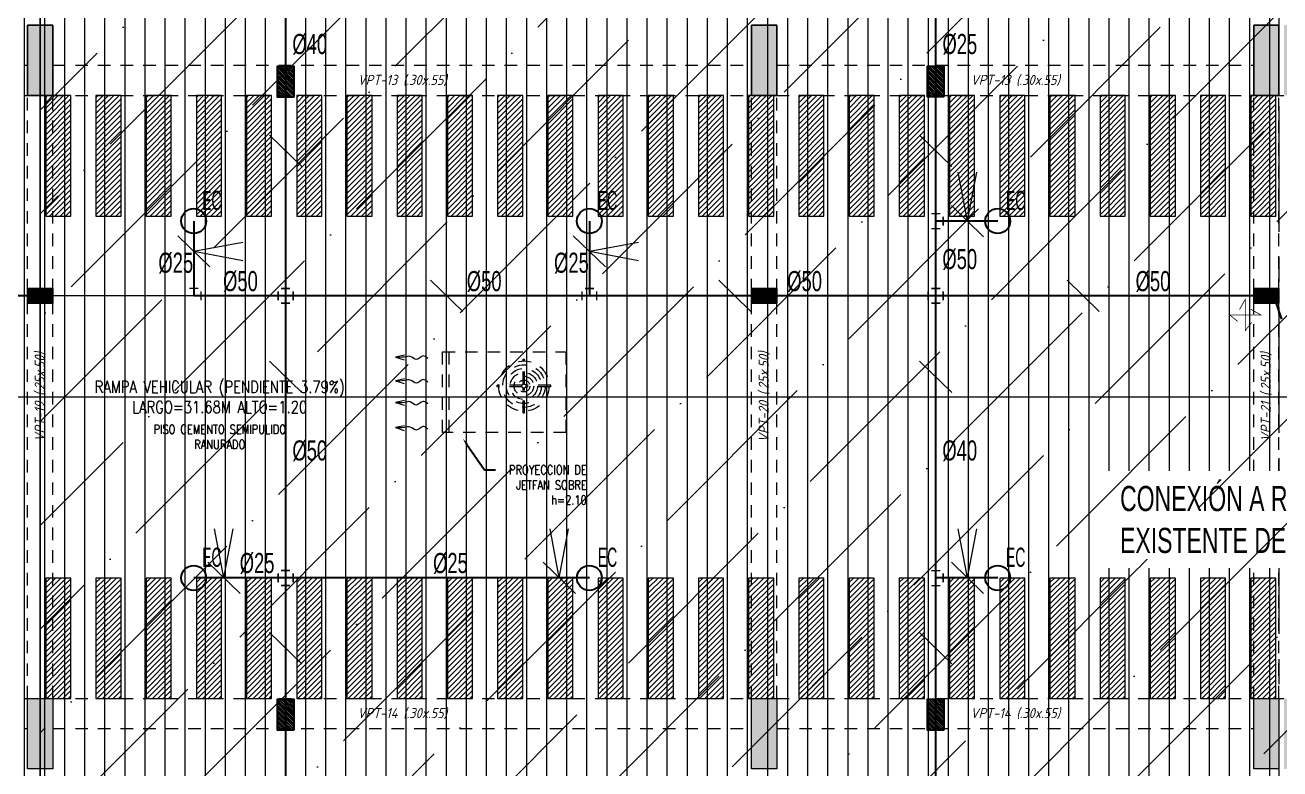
# Model space of a CAD drawing. Header units: millimetres. Extents: x 2085 to 2829, y 1352 to 1631.
# Drawn here: x 2183.44 to 2195.93, y 1527.39 to 1534.79 of the extents above; entities that cross this region are included whole.
import ezdxf
from ezdxf import colors
from ezdxf.entities.mleader import LeaderData, LeaderLine
from ezdxf.enums import TextEntityAlignment as Align
from ezdxf.math import Vec2, Vec3

# ---------------------------------------------------------------- set-up
doc = ezdxf.new("R2010")
doc.units = ezdxf.units.MM
for name, pattern in [('CENTER', [2, 1.25, -0.25, 0.25, -0.25]), ('DASHED2', [0.375, 0.25, -0.125]), ('HIDDEN', [0.375, 0.25, -0.125]), ('HIDDEN2', [0.1875, 0.125, -0.0625])]:
    doc.linetypes.add(name, pattern=pattern)
doc.layers.get('0').update_dxf_attribs({"color": 251, "lineweight": 9})
for name, color, linetype, lineweight in [('000 SOS 911 - ACCESORIOS ACI', 3, 'Continuous', 20), ('000 SOS 911 ROCIADORES', 5, 'Continuous', 25), ('000 SOS 911 SOPORTES ACI', 3, 'Continuous', 25), ('000 SOS 911 TEXTOS ACI', 7, 'Continuous', 9), ('000 SOS 911 TUB. ENTERRADA  ACI', 5, 'DASHED2', 25), ('000 SOS 911 TUBERIA ACI', 3, 'Continuous', 25), ('A-ESTRUCTURA-HATCH', 251, 'Continuous', 13), ('A-ESTRUCTURA-PLACAS', 251, 'Continuous', 13), ('A-ESTRUCTURA-VIGAS', 251, 'HIDDEN2', 13), ('A-HATCH', 251, 'Continuous', 9), ('A-MUROS', 251, 'Continuous', 9), ('A-TEXTO-ACABADO PISO', 251, 'Continuous', 13), ('A-TEXTO-AMBIENTES', 251, 'Continuous', 9), ('A-TEXTO-INDICACIONES', 251, 'Continuous', 13), ('A_30_Extractores', 251, 'Continuous', 13), ('CIRCULACION PEATONAL', 251, 'Continuous', 13), ('Cotas', 251, 'Continuous', 13), ('L-06_EQ-FIN-CONT', 251, 'Continuous', 13), ('L3 Equipos y Ductos', 251, 'Continuous', 13), ('L4 Linea mediana', 251, 'Continuous', 13), ('L5 Linea mediana segmentada', 251, 'HIDDEN2', 13), ('L6 Linea fina', 251, 'Continuous', 13)]:
    doc.layers.add(name, color=color, linetype=linetype, lineweight=lineweight)
doc.layers.add('A-ETAPAS', color=251, linetype='Continuous', lineweight=9, plot=False)
doc.layers.add('A_50_Vigas Chata', color=251, linetype='HIDDEN', lineweight=13, plot=False)
doc.styles.add('APPIA -TEXTOS-GENERALES', font='isocp.shx', dxfattribs={"oblique": 15})
doc.styles.add('PIPE', font='ARIALN.TTF', dxfattribs={"width": 0.8})
doc.styles.add('ROMANS', font='romans.shx', dxfattribs={"width": 0.8})
doc.styles.add('TXT_COTAS', font='romans.shx', dxfattribs={"width": 0.8})
pattern_1 = [(45, (34.750368, 0), (-0.0265165, 0.0265165), [])]
pattern_2 = [(45, (35.250368, 0), (-0.0265165, 0.0265165), [])]
pattern_3 = [(45, (35.750368, 0), (-0.0265165, 0.0265165), [])]
pattern_4 = [(45, (36.250368, 0), (-0.0265165, 0.0265165), [])]
pattern_5 = [(45, (36.750368, 0), (-0.0265165, 0.0265165), [])]
pattern_6 = [(45, (37.250368, 0), (-0.0265165, 0.0265165), [])]
pattern_7 = [(45, (37.750368, 0), (-0.0265165, 0.0265165), [])]
pattern_8 = [(45, (38.250368, 0), (-0.0265165, 0.0265165), [])]
pattern_9 = [(45, (38.750368, 0), (-0.0265165, 0.0265165), [])]
pattern_10 = [(45, (39.250368, 0), (-0.0265165, 0.0265165), [])]
pattern_11 = [(45, (39.750368, 0), (-0.0265165, 0.0265165), [])]
pattern_12 = [(45, (40.250368, 0), (-0.0265165, 0.0265165), [])]
pattern_13 = [(45, (40.750368, 0), (-0.0265165, 0.0265165), [])]
pattern_14 = [(45, (41.250368, 0), (-0.0265165, 0.0265165), [])]
pattern_15 = [(45, (41.750368, 0), (-0.0265165, 0.0265165), [])]
pattern_16 = [(45, (42.250368, 0), (-0.0265165, 0.0265165), [])]
pattern_17 = [(45, (42.750368, 0), (-0.0265165, 0.0265165), [])]
pattern_18 = [(45, (43.250368, 0), (-0.0265165, 0.0265165), [])]
pattern_19 = [(45, (43.750368, 0), (-0.0265165, 0.0265165), [])]
pattern_20 = [(45, (44.250368, 0), (-0.0265165, 0.0265165), [])]
pattern_21 = [(45, (44.750368, 0), (-0.0265165, 0.0265165), [])]
pattern_22 = [(45, (45.250368, 0), (-0.0265165, 0.0265165), [])]
pattern_23 = [(45, (45.750368, 0), (-0.0265165, 0.0265165), [])]
pattern_24 = [(45, (46.250368, 0), (-0.0265165, 0.0265165), [])]
pattern_25 = [(45, (46.750368, 0), (-0.0265165, 0.0265165), [])]

# ---------------------------------------------------------------- blocks, each defined once
blk = doc.blocks.new('EST P1')
at = {"layer": 'A-ESTRUCTURA-HATCH'}
h = blk.add_hatch(color=256, dxfattribs=at)
h.dxf.hatch_style = 1
h.paths.add_polyline_path([(51.865, 5.05), (47.915, 5.05), (47.915, -0.15), (50.25, -0.15), (50.25, 0), (48.065, 0), (48.065, 2.05), (51.865, 2.05), (51.865, 2.2), (48.065, 2.2), (48.065, 4.85), (51.715, 4.85), (51.715, 3.2), (51.865, 3.2)])
h.paths.add_polyline_path([(1.925, -0.151), (-0.175, -0.151), (-0.175, 4.85), (-3.56, 4.85), (-3.56, 5.05), (3.775, 5.05), (3.775, 1.9), (3.625, 1.9), (3.625, 4.85), (-0.025, 4.85), (-0.025, 2.2), (1.925, 2.2), (1.925, 2.05), (-0.025, 2.05), (-0.025, 0), (1.925, -0.001)])
h.paths.add_polyline_path([(71.63, -6.15), (71.88, -6.15), (71.88, -6.85), (71.63, -6.85)])
h.paths.add_polyline_path([(64.42, -6.15), (64.67, -6.15), (64.67, -6.85), (64.42, -6.85)])
h.paths.add_polyline_path([(57.21, -6.15), (57.46, -6.15), (57.46, -6.85), (57.21, -6.85)])
h.paths.add_polyline_path([(50, -6.15), (50.25, -6.15), (50.25, -6.85), (50, -6.85)])
h.paths.add_polyline_path([(42.79, -6.15), (43.04, -6.15), (43.04, -6.85), (42.79, -6.85)])
h.paths.add_polyline_path([(42.79, 0.55), (43.04, 0.55), (43.04, -0.15), (42.79, -0.15)])
h.paths.add_polyline_path([(35.58, -6.15), (35.83, -6.15), (35.83, -6.85), (35.58, -6.85)])
h.paths.add_polyline_path([(35.58, 0.55), (35.83, 0.55), (35.83, -0.15), (35.58, -0.15)])
h.paths.add_polyline_path([(35.28, -6.15), (35.53, -6.15), (35.53, -6.85), (35.28, -6.85)])
h.paths.add_polyline_path([(35.28, 0.55), (35.53, 0.55), (35.53, -0.15), (35.28, -0.15)])
h.paths.add_polyline_path([(30.28, -6.15), (30.53, -6.15), (30.53, -6.85), (30.28, -6.85)])
h.paths.add_polyline_path([(30.28, 0.55), (30.53, 0.55), (30.53, -0.15), (30.28, -0.15)])
h.paths.add_polyline_path([(23.07, -6.15), (23.32, -6.15), (23.32, -6.85), (23.07, -6.85)])
h.paths.add_polyline_path([(23.07, 0.55), (23.32, 0.55), (23.32, -0.15), (23.07, -0.15)])
h.paths.add_polyline_path([(18.07, -6.15), (18.32, -6.15), (18.32, -6.85), (18.07, -6.85)])
h.paths.add_polyline_path([(18.07, 0.55), (18.32, 0.55), (18.32, -0.15), (18.07, -0.15)])
h.paths.add_polyline_path([(10.86, -6.15), (11.11, -6.15), (11.11, -6.85), (10.86, -6.85)])
h.paths.add_polyline_path([(10.86, 0.55), (11.11, 0.55), (11.11, -0.15), (10.86, -0.15)])
h.paths.add_polyline_path([(3.65, -6.15), (3.9, -6.15), (3.9, -6.85), (3.65, -6.85)])
h.paths.add_polyline_path([(3.625, 0.55), (3.9, 0.55), (3.9, -0.15), (3.625, -0.15)])
h.paths.add_polyline_path([(-3.56, -6.15), (-3.31, -6.15), (-3.31, -6.85), (-3.56, -6.85)])
h.paths.add_polyline_path([(-3.56, 0.55), (-3.31, 0.55), (-3.31, -0.15), (-3.56, -0.15)])
h.paths.add_polyline_path([(-3.86, -6.15), (-3.61, -6.15), (-3.61, -6.85), (-3.86, -6.85)])
h.paths.add_polyline_path([(-3.86, 0.55), (-3.61, 0.55), (-3.61, -0.15), (-3.86, -0.15)])
h.paths.add_polyline_path([(-11.07, -6.15), (-10.82, -6.15), (-10.82, -6.85), (-11.07, -6.85)])
h.paths.add_polyline_path([(-11.07, 0.55), (-10.82, 0.55), (-10.82, -0.15), (-11.07, -0.15)])
h.paths.add_polyline_path([(-18.28, -6.15), (-18.03, -6.15), (-18.03, -6.85), (-18.28, -6.85)])
h.paths.add_polyline_path([(-18.28, 0.55), (-18.03, 0.55), (-18.03, -0.15), (-18.28, -0.15)])
h.paths.add_polyline_path([(-25.49, -6.15), (-25.24, -6.15), (-25.24, -6.85), (-25.49, -6.85)])
h.paths.add_polyline_path([(-25.49, 0.55), (-25.24, 0.55), (-25.24, -0.15), (-25.49, -0.15)])
h.paths.add_polyline_path([(-32.7, -6.15), (-32.45, -6.15), (-32.45, -6.85), (-32.7, -6.85)])
h.paths.add_polyline_path([(-32.7, 0.55), (-32.45, 0.55), (-32.45, -0.15), (-32.7, -0.15)])
h.paths.add_polyline_path([(-39.91, -6.15), (-39.66, -6.15), (-39.66, -6.85), (-39.91, -6.85)])
h.paths.add_polyline_path([(-39.91, 0.55), (-39.66, 0.55), (-39.66, -0.15), (-39.91, -0.15)])
at = {"layer": 'A-ESTRUCTURA-PLACAS'}
for points in [[(23.07, 0.55), (23.32, 0.55), (23.32, -0.15), (23.07, -0.15)], [(30.28, 0.55), (30.53, 0.55), (30.53, -0.15), (30.28, -0.15)], [(35.28, 0.55), (35.53, 0.55), (35.53, -0.15), (35.28, -0.15)], [(23.07, -6.15), (23.32, -6.15), (23.32, -6.85), (23.07, -6.85)], [(30.28, -6.15), (30.53, -6.15), (30.53, -6.85), (30.28, -6.85)], [(35.28, -6.15), (35.53, -6.15), (35.53, -6.85), (35.28, -6.85)]]:
    blk.add_lwpolyline(points, close=True, dxfattribs=at)
at = {"layer": 'A-ESTRUCTURA-VIGAS'}
for points in [[(18.32, 0.15), (23.07, 0.15)], [(23.32, 0.15), (30.28, 0.15)], [(30.53, 0.15), (35.28, 0.15)], [(18.32, -0.15), (23.07, -0.15)], [(23.07, -6.15), (23.07, -0.15)], [(23.32, -6.15), (23.32, -0.15)], [(23.32, -0.15), (30.28, -0.15)], [(30.28, -6.15), (30.28, -0.15)], [(30.53, -6.15), (30.53, -0.15)], [(30.53, -0.15), (35.28, -0.15)], [(35.28, -6.15), (35.28, -0.15)], [(35.53, -6.15), (35.53, -0.15)], [(18.32, -6.15), (23.07, -6.15)], [(23.32, -6.15), (30.28, -6.15)], [(30.53, -6.15), (35.28, -6.15)], [(18.32, -6.45), (23.07, -6.45)], [(23.32, -6.45), (30.28, -6.45)], [(30.53, -6.45), (35.28, -6.45)]]:
    blk.add_lwpolyline(points, dxfattribs=at)
at = {"layer": 'A_50_Vigas Chata', "char_height": 0.1, "attachment_point": 5, "style": 'APPIA -TEXTOS-GENERALES'}
for s, insert in [('VPT-13 (.30x.55)', (26.8, 0)), ('VPT-13 (.30x.55)', (32.905, 0)), ('VPT-14 (.30x.55)', (26.8, -6.3)), ('VPT-14 (.30x.55)', (32.905, -6.3))]:
    blk.add_mtext(s, dxfattribs=dict(at, insert=insert))
at = {"layer": 'A_50_Vigas Chata', "char_height": 0.1, "attachment_point": 5, "rotation": 90, "style": 'APPIA -TEXTOS-GENERALES'}
for s, insert in [('VPT-19 (.25x.50)', (23.195, -3.15)), ('VPT-20 (.25x.50)', (30.405, -3.15)), ('VPT-21 (.25x.50)', (35.405, -3.15))]:
    blk.add_mtext(s, dxfattribs=dict(at, insert=insert))
blk = doc.blocks.new('*U112')
at = {"layer": 'CIRCULACION PEATONAL'}
h = blk.add_hatch(dxfattribs=at)
h.set_pattern_fill('ANSI31', color=256, scale=0.3)
h.set_pattern_definition(pattern_1)
h.paths.add_polyline_path([(35.047, 0.228), (34.797, 0.228), (34.797, -0.972), (35.047, -0.972)])
h = blk.add_hatch(dxfattribs=at)
h.set_pattern_fill('ANSI31', color=256, scale=0.3)
h.set_pattern_definition(pattern_2)
h.paths.add_polyline_path([(35.547, 0.228), (35.297, 0.228), (35.297, -0.972), (35.547, -0.972)])
h = blk.add_hatch(dxfattribs=at)
h.set_pattern_fill('ANSI31', color=256, scale=0.3)
h.set_pattern_definition(pattern_3)
h.paths.add_polyline_path([(36.047, 0.228), (35.797, 0.228), (35.797, -0.972), (36.047, -0.972)])
h = blk.add_hatch(dxfattribs=at)
h.set_pattern_fill('ANSI31', color=256, scale=0.3)
h.set_pattern_definition(pattern_4)
h.paths.add_polyline_path([(36.547, 0.228), (36.297, 0.228), (36.297, -0.972), (36.547, -0.972)])
h = blk.add_hatch(dxfattribs=at)
h.set_pattern_fill('ANSI31', color=256, scale=0.3)
h.set_pattern_definition(pattern_5)
h.paths.add_polyline_path([(37.047, 0.228), (36.797, 0.228), (36.797, -0.972), (37.047, -0.972)])
h = blk.add_hatch(dxfattribs=at)
h.set_pattern_fill('ANSI31', color=256, scale=0.3)
h.set_pattern_definition(pattern_6)
h.paths.add_polyline_path([(37.547, 0.228), (37.297, 0.228), (37.297, -0.972), (37.547, -0.972)])
h = blk.add_hatch(dxfattribs=at)
h.set_pattern_fill('ANSI31', color=256, scale=0.3)
h.set_pattern_definition(pattern_7)
h.paths.add_polyline_path([(38.047, 0.228), (37.797, 0.228), (37.797, -0.972), (38.047, -0.972)])
h = blk.add_hatch(dxfattribs=at)
h.set_pattern_fill('ANSI31', color=256, scale=0.3)
h.set_pattern_definition(pattern_8)
h.paths.add_polyline_path([(38.547, 0.228), (38.297, 0.228), (38.297, -0.972), (38.547, -0.972)])
h = blk.add_hatch(dxfattribs=at)
h.set_pattern_fill('ANSI31', color=256, scale=0.3)
h.set_pattern_definition(pattern_9)
h.paths.add_polyline_path([(39.047, 0.228), (38.797, 0.228), (38.797, -0.972), (39.047, -0.972)])
h = blk.add_hatch(dxfattribs=at)
h.set_pattern_fill('ANSI31', color=256, scale=0.3)
h.set_pattern_definition(pattern_10)
h.paths.add_polyline_path([(39.547, 0.228), (39.297, 0.228), (39.297, -0.972), (39.547, -0.972)])
h = blk.add_hatch(dxfattribs=at)
h.set_pattern_fill('ANSI31', color=256, scale=0.3)
h.set_pattern_definition(pattern_11)
h.paths.add_polyline_path([(40.047, 0.228), (39.797, 0.228), (39.797, -0.972), (40.047, -0.972)])
h = blk.add_hatch(dxfattribs=at)
h.set_pattern_fill('ANSI31', color=256, scale=0.3)
h.set_pattern_definition(pattern_12)
h.paths.add_polyline_path([(40.547, 0.228), (40.297, 0.228), (40.297, -0.972), (40.547, -0.972)])
h = blk.add_hatch(dxfattribs=at)
h.set_pattern_fill('ANSI31', color=256, scale=0.3)
h.set_pattern_definition(pattern_13)
h.paths.add_polyline_path([(41.047, 0.228), (40.797, 0.228), (40.797, -0.972), (41.047, -0.972)])
h = blk.add_hatch(dxfattribs=at)
h.set_pattern_fill('ANSI31', color=256, scale=0.3)
h.set_pattern_definition(pattern_14)
h.paths.add_polyline_path([(41.547, 0.228), (41.297, 0.228), (41.297, -0.972), (41.547, -0.972)])
h = blk.add_hatch(dxfattribs=at)
h.set_pattern_fill('ANSI31', color=256, scale=0.3)
h.set_pattern_definition(pattern_15)
h.paths.add_polyline_path([(42.047, 0.228), (41.797, 0.228), (41.797, -0.972), (42.047, -0.972)])
h = blk.add_hatch(dxfattribs=at)
h.set_pattern_fill('ANSI31', color=256, scale=0.3)
h.set_pattern_definition(pattern_16)
h.paths.add_polyline_path([(42.547, 0.228), (42.297, 0.228), (42.297, -0.972), (42.547, -0.972)])
h = blk.add_hatch(dxfattribs=at)
h.set_pattern_fill('ANSI31', color=256, scale=0.3)
h.set_pattern_definition(pattern_17)
h.paths.add_polyline_path([(43.047, 0.228), (42.797, 0.228), (42.797, -0.972), (43.047, -0.972)])
h = blk.add_hatch(dxfattribs=at)
h.set_pattern_fill('ANSI31', color=256, scale=0.3)
h.set_pattern_definition(pattern_18)
h.paths.add_polyline_path([(43.547, 0.228), (43.297, 0.228), (43.297, -0.972), (43.547, -0.972)])
h = blk.add_hatch(dxfattribs=at)
h.set_pattern_fill('ANSI31', color=256, scale=0.3)
h.set_pattern_definition(pattern_19)
h.paths.add_polyline_path([(44.047, 0.228), (43.797, 0.228), (43.797, -0.972), (44.047, -0.972)])
h = blk.add_hatch(dxfattribs=at)
h.set_pattern_fill('ANSI31', color=256, scale=0.3)
h.set_pattern_definition(pattern_20)
h.paths.add_polyline_path([(44.547, 0.228), (44.297, 0.228), (44.297, -0.972), (44.547, -0.972)])
h = blk.add_hatch(dxfattribs=at)
h.set_pattern_fill('ANSI31', color=256, scale=0.3)
h.set_pattern_definition(pattern_21)
h.paths.add_polyline_path([(45.047, 0.228), (44.797, 0.228), (44.797, -0.972), (45.047, -0.972)])
h = blk.add_hatch(dxfattribs=at)
h.set_pattern_fill('ANSI31', color=256, scale=0.3)
h.set_pattern_definition(pattern_22)
h.paths.add_polyline_path([(45.547, 0.228), (45.297, 0.228), (45.297, -0.972), (45.547, -0.972)])
h = blk.add_hatch(dxfattribs=at)
h.set_pattern_fill('ANSI31', color=256, scale=0.3)
h.set_pattern_definition(pattern_23)
h.paths.add_polyline_path([(46.047, 0.228), (45.797, 0.228), (45.797, -0.972), (46.047, -0.972)])
h = blk.add_hatch(dxfattribs=at)
h.set_pattern_fill('ANSI31', color=256, scale=0.3)
h.set_pattern_definition(pattern_24)
h.paths.add_polyline_path([(46.547, 0.228), (46.297, 0.228), (46.297, -0.972), (46.547, -0.972)])
h = blk.add_hatch(dxfattribs=at)
h.set_pattern_fill('ANSI31', color=256, scale=0.3)
h.set_pattern_definition(pattern_25)
h.paths.add_polyline_path([(47.047, 0.228), (46.797, 0.228), (46.797, -0.972), (47.047, -0.972)])
for points in [[(34.797, -0.972), (35.047, -0.972), (35.047, 0.228), (34.797, 0.228)], [(35.297, -0.972), (35.547, -0.972), (35.547, 0.228), (35.297, 0.228)], [(35.797, -0.972), (36.047, -0.972), (36.047, 0.228), (35.797, 0.228)], [(36.297, -0.972), (36.547, -0.972), (36.547, 0.228), (36.297, 0.228)], [(36.797, -0.972), (37.047, -0.972), (37.047, 0.228), (36.797, 0.228)], [(37.297, -0.972), (37.547, -0.972), (37.547, 0.228), (37.297, 0.228)], [(37.797, -0.972), (38.047, -0.972), (38.047, 0.228), (37.797, 0.228)], [(38.297, -0.972), (38.547, -0.972), (38.547, 0.228), (38.297, 0.228)], [(38.797, -0.972), (39.047, -0.972), (39.047, 0.228), (38.797, 0.228)], [(39.297, -0.972), (39.547, -0.972), (39.547, 0.228), (39.297, 0.228)], [(39.797, -0.972), (40.047, -0.972), (40.047, 0.228), (39.797, 0.228)], [(40.297, -0.972), (40.547, -0.972), (40.547, 0.228), (40.297, 0.228)], [(40.797, -0.972), (41.047, -0.972), (41.047, 0.228), (40.797, 0.228)], [(41.297, -0.972), (41.547, -0.972), (41.547, 0.228), (41.297, 0.228)], [(41.797, -0.972), (42.047, -0.972), (42.047, 0.228), (41.797, 0.228)], [(42.297, -0.972), (42.547, -0.972), (42.547, 0.228), (42.297, 0.228)], [(42.797, -0.972), (43.047, -0.972), (43.047, 0.228), (42.797, 0.228)], [(43.297, -0.972), (43.547, -0.972), (43.547, 0.228), (43.297, 0.228)], [(43.797, -0.972), (44.047, -0.972), (44.047, 0.228), (43.797, 0.228)], [(44.297, -0.972), (44.547, -0.972), (44.547, 0.228), (44.297, 0.228)], [(44.797, -0.972), (45.047, -0.972), (45.047, 0.228), (44.797, 0.228)], [(45.297, -0.972), (45.547, -0.972), (45.547, 0.228), (45.297, 0.228)], [(45.797, -0.972), (46.047, -0.972), (46.047, 0.228), (45.797, 0.228)], [(46.297, -0.972), (46.547, -0.972), (46.547, 0.228), (46.297, 0.228)], [(46.797, -0.972), (47.047, -0.972), (47.047, 0.228), (46.797, 0.228)]]:
    blk.add_lwpolyline(points, close=True, dxfattribs=at)
blk = doc.blocks.new('*U113')
at = {"layer": 'CIRCULACION PEATONAL'}
h = blk.add_hatch(dxfattribs=at)
h.set_pattern_fill('ANSI31', color=256, scale=0.3)
h.set_pattern_definition(pattern_1)
h.paths.add_polyline_path([(35.047, 0.228), (34.797, 0.228), (34.797, -0.972), (35.047, -0.972)])
h = blk.add_hatch(dxfattribs=at)
h.set_pattern_fill('ANSI31', color=256, scale=0.3)
h.set_pattern_definition(pattern_2)
h.paths.add_polyline_path([(35.547, 0.228), (35.297, 0.228), (35.297, -0.972), (35.547, -0.972)])
h = blk.add_hatch(dxfattribs=at)
h.set_pattern_fill('ANSI31', color=256, scale=0.3)
h.set_pattern_definition(pattern_3)
h.paths.add_polyline_path([(36.047, 0.228), (35.797, 0.228), (35.797, -0.972), (36.047, -0.972)])
h = blk.add_hatch(dxfattribs=at)
h.set_pattern_fill('ANSI31', color=256, scale=0.3)
h.set_pattern_definition(pattern_4)
h.paths.add_polyline_path([(36.547, 0.228), (36.297, 0.228), (36.297, -0.972), (36.547, -0.972)])
h = blk.add_hatch(dxfattribs=at)
h.set_pattern_fill('ANSI31', color=256, scale=0.3)
h.set_pattern_definition(pattern_5)
h.paths.add_polyline_path([(37.047, 0.228), (36.797, 0.228), (36.797, -0.972), (37.047, -0.972)])
h = blk.add_hatch(dxfattribs=at)
h.set_pattern_fill('ANSI31', color=256, scale=0.3)
h.set_pattern_definition(pattern_6)
h.paths.add_polyline_path([(37.547, 0.228), (37.297, 0.228), (37.297, -0.972), (37.547, -0.972)])
h = blk.add_hatch(dxfattribs=at)
h.set_pattern_fill('ANSI31', color=256, scale=0.3)
h.set_pattern_definition(pattern_7)
h.paths.add_polyline_path([(38.047, 0.228), (37.797, 0.228), (37.797, -0.972), (38.047, -0.972)])
h = blk.add_hatch(dxfattribs=at)
h.set_pattern_fill('ANSI31', color=256, scale=0.3)
h.set_pattern_definition(pattern_8)
h.paths.add_polyline_path([(38.547, 0.228), (38.297, 0.228), (38.297, -0.972), (38.547, -0.972)])
h = blk.add_hatch(dxfattribs=at)
h.set_pattern_fill('ANSI31', color=256, scale=0.3)
h.set_pattern_definition(pattern_9)
h.paths.add_polyline_path([(39.047, 0.228), (38.797, 0.228), (38.797, -0.972), (39.047, -0.972)])
h = blk.add_hatch(dxfattribs=at)
h.set_pattern_fill('ANSI31', color=256, scale=0.3)
h.set_pattern_definition(pattern_10)
h.paths.add_polyline_path([(39.547, 0.228), (39.297, 0.228), (39.297, -0.972), (39.547, -0.972)])
h = blk.add_hatch(dxfattribs=at)
h.set_pattern_fill('ANSI31', color=256, scale=0.3)
h.set_pattern_definition(pattern_11)
h.paths.add_polyline_path([(40.047, 0.228), (39.797, 0.228), (39.797, -0.972), (40.047, -0.972)])
h = blk.add_hatch(dxfattribs=at)
h.set_pattern_fill('ANSI31', color=256, scale=0.3)
h.set_pattern_definition(pattern_12)
h.paths.add_polyline_path([(40.547, 0.228), (40.297, 0.228), (40.297, -0.972), (40.547, -0.972)])
h = blk.add_hatch(dxfattribs=at)
h.set_pattern_fill('ANSI31', color=256, scale=0.3)
h.set_pattern_definition(pattern_13)
h.paths.add_polyline_path([(41.047, 0.228), (40.797, 0.228), (40.797, -0.972), (41.047, -0.972)])
h = blk.add_hatch(dxfattribs=at)
h.set_pattern_fill('ANSI31', color=256, scale=0.3)
h.set_pattern_definition(pattern_14)
h.paths.add_polyline_path([(41.547, 0.228), (41.297, 0.228), (41.297, -0.972), (41.547, -0.972)])
h = blk.add_hatch(dxfattribs=at)
h.set_pattern_fill('ANSI31', color=256, scale=0.3)
h.set_pattern_definition(pattern_15)
h.paths.add_polyline_path([(42.047, 0.228), (41.797, 0.228), (41.797, -0.972), (42.047, -0.972)])
h = blk.add_hatch(dxfattribs=at)
h.set_pattern_fill('ANSI31', color=256, scale=0.3)
h.set_pattern_definition(pattern_16)
h.paths.add_polyline_path([(42.547, 0.228), (42.297, 0.228), (42.297, -0.972), (42.547, -0.972)])
h = blk.add_hatch(dxfattribs=at)
h.set_pattern_fill('ANSI31', color=256, scale=0.3)
h.set_pattern_definition(pattern_17)
h.paths.add_polyline_path([(43.047, 0.228), (42.797, 0.228), (42.797, -0.972), (43.047, -0.972)])
h = blk.add_hatch(dxfattribs=at)
h.set_pattern_fill('ANSI31', color=256, scale=0.3)
h.set_pattern_definition(pattern_18)
h.paths.add_polyline_path([(43.547, 0.228), (43.297, 0.228), (43.297, -0.972), (43.547, -0.972)])
h = blk.add_hatch(dxfattribs=at)
h.set_pattern_fill('ANSI31', color=256, scale=0.3)
h.set_pattern_definition(pattern_19)
h.paths.add_polyline_path([(44.047, 0.228), (43.797, 0.228), (43.797, -0.972), (44.047, -0.972)])
h = blk.add_hatch(dxfattribs=at)
h.set_pattern_fill('ANSI31', color=256, scale=0.3)
h.set_pattern_definition(pattern_20)
h.paths.add_polyline_path([(44.547, 0.228), (44.297, 0.228), (44.297, -0.972), (44.547, -0.972)])
h = blk.add_hatch(dxfattribs=at)
h.set_pattern_fill('ANSI31', color=256, scale=0.3)
h.set_pattern_definition(pattern_21)
h.paths.add_polyline_path([(45.047, 0.228), (44.797, 0.228), (44.797, -0.972), (45.047, -0.972)])
h = blk.add_hatch(dxfattribs=at)
h.set_pattern_fill('ANSI31', color=256, scale=0.3)
h.set_pattern_definition(pattern_22)
h.paths.add_polyline_path([(45.547, 0.228), (45.297, 0.228), (45.297, -0.972), (45.547, -0.972)])
h = blk.add_hatch(dxfattribs=at)
h.set_pattern_fill('ANSI31', color=256, scale=0.3)
h.set_pattern_definition(pattern_23)
h.paths.add_polyline_path([(46.047, 0.228), (45.797, 0.228), (45.797, -0.972), (46.047, -0.972)])
h = blk.add_hatch(dxfattribs=at)
h.set_pattern_fill('ANSI31', color=256, scale=0.3)
h.set_pattern_definition(pattern_24)
h.paths.add_polyline_path([(46.547, 0.228), (46.297, 0.228), (46.297, -0.972), (46.547, -0.972)])
h = blk.add_hatch(dxfattribs=at)
h.set_pattern_fill('ANSI31', color=256, scale=0.3)
h.set_pattern_definition(pattern_25)
h.paths.add_polyline_path([(47.047, 0.228), (46.797, 0.228), (46.797, -0.972), (47.047, -0.972)])
for points in [[(34.797, -0.972), (35.047, -0.972), (35.047, 0.228), (34.797, 0.228)], [(35.297, -0.972), (35.547, -0.972), (35.547, 0.228), (35.297, 0.228)], [(35.797, -0.972), (36.047, -0.972), (36.047, 0.228), (35.797, 0.228)], [(36.297, -0.972), (36.547, -0.972), (36.547, 0.228), (36.297, 0.228)], [(36.797, -0.972), (37.047, -0.972), (37.047, 0.228), (36.797, 0.228)], [(37.297, -0.972), (37.547, -0.972), (37.547, 0.228), (37.297, 0.228)], [(37.797, -0.972), (38.047, -0.972), (38.047, 0.228), (37.797, 0.228)], [(38.297, -0.972), (38.547, -0.972), (38.547, 0.228), (38.297, 0.228)], [(38.797, -0.972), (39.047, -0.972), (39.047, 0.228), (38.797, 0.228)], [(39.297, -0.972), (39.547, -0.972), (39.547, 0.228), (39.297, 0.228)], [(39.797, -0.972), (40.047, -0.972), (40.047, 0.228), (39.797, 0.228)], [(40.297, -0.972), (40.547, -0.972), (40.547, 0.228), (40.297, 0.228)], [(40.797, -0.972), (41.047, -0.972), (41.047, 0.228), (40.797, 0.228)], [(41.297, -0.972), (41.547, -0.972), (41.547, 0.228), (41.297, 0.228)], [(41.797, -0.972), (42.047, -0.972), (42.047, 0.228), (41.797, 0.228)], [(42.297, -0.972), (42.547, -0.972), (42.547, 0.228), (42.297, 0.228)], [(42.797, -0.972), (43.047, -0.972), (43.047, 0.228), (42.797, 0.228)], [(43.297, -0.972), (43.547, -0.972), (43.547, 0.228), (43.297, 0.228)], [(43.797, -0.972), (44.047, -0.972), (44.047, 0.228), (43.797, 0.228)], [(44.297, -0.972), (44.547, -0.972), (44.547, 0.228), (44.297, 0.228)], [(44.797, -0.972), (45.047, -0.972), (45.047, 0.228), (44.797, 0.228)], [(45.297, -0.972), (45.547, -0.972), (45.547, 0.228), (45.297, 0.228)], [(45.797, -0.972), (46.047, -0.972), (46.047, 0.228), (45.797, 0.228)], [(46.297, -0.972), (46.547, -0.972), (46.547, 0.228), (46.297, 0.228)], [(46.797, -0.972), (47.047, -0.972), (47.047, 0.228), (46.797, 0.228)]]:
    blk.add_lwpolyline(points, close=True, dxfattribs=at)
blk = doc.blocks.new('FLUJO')
at = {"layer": 'L-06_EQ-FIN-CONT'}
for p, q in [((0.462, -0.02), (0.335, 0.019)), ((0.33, -0.047), (0.462, -0.02))]:
    blk.add_line(p, q, dxfattribs=at)
blk.add_spline([(0, 0), (0.067, -0.036), (0.164, 0.016), (0.249, -0.029), (0.332, -0.021), (0.462, -0.02)], degree=3, dxfattribs=at)
blk = doc.blocks.new('JFC-01')
at = {"layer": 'L3 Equipos y Ductos', "linetype": 'HIDDEN2'}
for p, q in [((-1.23, -0.4), (-1.23, 0.4)), ((-1.23, 0.4), (0, 0.4)), ((0, 0.4), (0, -0.4)), ((0, -0.4), (-1.23, -0.4))]:
    blk.add_line(p, q, dxfattribs=at)
at = {"layer": 'L4 Linea mediana', "linetype": 'HIDDEN2'}
for radius in [0.25, 0.212, 0.174, 0.135, 0.0971, 0.0588, 0.0206]:
    blk.add_circle((-0.419, 0.061), radius, dxfattribs=at)
at = {"layer": 'L5 Linea mediana segmentada', "linetype": 'HIDDEN2'}
blk.add_line((-1.164, -0.4), (-1.164, 0.4), dxfattribs=at)
at = {"layer": 'L6 Linea fina', "linetype": 'HIDDEN2'}
for p, q in [((-0.427, 0.08), (-0.427, 0.328)), ((-0.427, 0.328), (-0.412, 0.328)), ((-0.412, 0.08), (-0.412, 0.328)), ((-0.438, 0.069), (-0.687, 0.069)), ((-0.687, 0.053), (-0.687, 0.069)), ((-0.438, 0.053), (-0.687, 0.053)), ((-0.427, -0.207), (-0.427, 0.042)), ((-0.412, -0.207), (-0.412, 0.042)), ((-0.152, 0.069), (-0.4, 0.069)), ((-0.152, 0.053), (-0.4, 0.053)), ((-0.152, 0.053), (-0.152, 0.069)), ((-0.427, -0.207), (-0.412, -0.207))]:
    blk.add_line(p, q, dxfattribs=at)
at = {"layer": 'L6 Linea fina', "xscale": 0.7, "yscale": 0.7, "zscale": 0.7, "rotation": 180}
for p in [(-1.376, 0.335), (-1.376, 0.1), (-1.376, -0.117), (-1.376, -0.367)]:
    blk.add_blockref('FLUJO', p, dxfattribs=at)

msp = doc.modelspace()

# ---------------------------------------------------------------- hatches: boundary and pattern name
at = {"layer": '000 SOS 911 TUB. ENTERRADA  ACI'}
h = msp.add_hatch(dxfattribs=at)
h.set_pattern_fill('ANSI31', color=8, scale=0.005523, angle=90)
h.set_pattern_definition([(135, (3603.563349, -1093.580077), (-0.01239944211, -0.01239944211), [])])
h.paths.add_polyline_path([(2186.114, 1534.377), (2185.946, 1534.377), (2185.946, 1534.076), (2186.114, 1534.076)])
h = msp.add_hatch(dxfattribs=at)
h.set_pattern_fill('ANSI31', color=8, scale=0.005523, angle=90)
h.set_pattern_definition([(135, (3610.036682, -1093.579784), (-0.01239944211, -0.01239944211), [])])
h.paths.add_polyline_path([(2192.588, 1534.377), (2192.42, 1534.377), (2192.42, 1534.077), (2192.588, 1534.077)])
h = msp.add_hatch(dxfattribs=at)
h.set_pattern_fill('ANSI31', color=8, scale=0.0046)
h.set_pattern_definition([(45, (-5.071945, 351.453421), (-0.01032729454, 0.01032729454), [])])
h.paths.add_polyline_path([(2183.711, 1532.024), (2183.711, 1532.164), (2183.461, 1532.164), (2183.461, 1532.024)])
h = msp.add_hatch(dxfattribs=at)
h.set_pattern_fill('ANSI31', color=8, scale=0.0046)
h.set_pattern_definition([(45, (2.138055, 351.453421), (-0.01032729454, 0.01032729454), [])])
h.paths.add_polyline_path([(2190.921, 1532.024), (2190.921, 1532.164), (2190.671, 1532.164), (2190.671, 1532.024)])
h = msp.add_hatch(dxfattribs=at)
h.set_pattern_fill('ANSI31', color=8, scale=0.0046)
h.set_pattern_definition([(45, (7.138055, 351.453464), (-0.01032729454, 0.01032729454), [])])
h.paths.add_polyline_path([(2195.921, 1532.024), (2195.921, 1532.164), (2195.671, 1532.164), (2195.671, 1532.024)])
h = msp.add_hatch(dxfattribs=at)
h.set_pattern_fill('ANSI31', color=8, scale=0.005523, angle=90)
h.set_pattern_definition([(135, (3603.563349, -1099.879526), (-0.01239944211, -0.01239944211), [])])
h.paths.add_polyline_path([(2186.114, 1528.077), (2185.946, 1528.077), (2185.946, 1527.777), (2186.114, 1527.777)])
h = msp.add_hatch(dxfattribs=at)
h.set_pattern_fill('ANSI31', color=8, scale=0.005523, angle=90)
h.set_pattern_definition([(135, (3610.036682, -1099.879233), (-0.01239944211, -0.01239944211), [])])
h.paths.add_polyline_path([(2192.588, 1528.077), (2192.42, 1528.077), (2192.42, 1527.777), (2192.588, 1527.777)])
at = {"layer": 'A-HATCH'}
h = msp.add_hatch(dxfattribs=at)
h.set_pattern_fill('_USER', color=256, scale=0.2, angle=90, pattern_type=0)
h.set_pattern_definition([(90, (2203.43056, 1531.08693), (-0.2, 1e-17), [])])
h.paths.add_polyline_path([(2171.501, 1539.088), (2171.501, 1523.088), (2203.181, 1523.088), (2203.181, 1539.088)])

# ---------------------------------------------------------------- linework, layer by layer
msp.add_line((2171.501, 1531.088), (2203.181, 1531.088))
at = {"layer": '000 SOS 911 - ACCESORIOS ACI', "color": 8}
for p, q in [((2186.191, 1533.381), (2185.871, 1533.692)), ((2192.665, 1533.381), (2192.344, 1533.692)), ((2192.821, 1532.838), (2192.728, 1533.325)), ((2192.821, 1532.838), (2192.913, 1533.325)), ((2192.981, 1532.682), (2192.66, 1532.993)), ((2192.461, 1532.912), (2192.547, 1532.912)), ((2192.504, 1532.912), (2192.504, 1532.838)), ((2192.578, 1532.795), (2192.578, 1532.881)), ((2192.578, 1532.881), (2192.578, 1532.795)), ((2192.461, 1532.764), (2192.547, 1532.764)), ((2192.578, 1532.838), (2192.504, 1532.838)), ((2192.504, 1532.764), (2192.504, 1532.838)), ((2192.578, 1532.838), (2192.504, 1532.838)), ((2185.276, 1532.382), (2184.955, 1532.693)), ((2185.115, 1532.538), (2185.603, 1532.63)), ((2189.216, 1532.382), (2188.895, 1532.693)), ((2189.055, 1532.538), (2189.543, 1532.63)), ((2185.115, 1532.538), (2185.603, 1532.446)), ((2189.055, 1532.538), (2189.543, 1532.446)), ((2187.794, 1531.938), (2187.474, 1532.249)), ((2190.663, 1531.938), (2190.343, 1532.249)), ((2194.132, 1531.938), (2193.812, 1532.249)), ((2185.158, 1532.168), (2185.072, 1532.168)), ((2185.115, 1532.168), (2185.115, 1532.094)), ((2185.189, 1532.051), (2185.189, 1532.137)), ((2185.957, 1532.051), (2185.957, 1532.137)), ((2185.957, 1532.137), (2185.957, 1532.051)), ((2185.987, 1532.168), (2186.073, 1532.168)), ((2186.073, 1532.168), (2185.987, 1532.168)), ((2186.03, 1532.168), (2186.03, 1532.094)), ((2186.03, 1532.168), (2186.03, 1532.094)), ((2186.104, 1532.051), (2186.104, 1532.137)), ((2186.104, 1532.137), (2186.104, 1532.051)), ((2188.982, 1532.051), (2188.982, 1532.137)), ((2189.012, 1532.168), (2189.098, 1532.168)), ((2189.098, 1532.168), (2189.012, 1532.168)), ((2189.055, 1532.168), (2189.055, 1532.094)), ((2189.055, 1532.168), (2189.055, 1532.094)), ((2189.129, 1532.051), (2189.129, 1532.137)), ((2192.43, 1532.051), (2192.43, 1532.137)), ((2192.43, 1532.137), (2192.43, 1532.051)), ((2192.461, 1532.168), (2192.547, 1532.168)), ((2192.547, 1532.168), (2192.461, 1532.168)), ((2192.504, 1532.168), (2192.504, 1532.094)), ((2192.504, 1532.168), (2192.504, 1532.094)), ((2192.578, 1532.051), (2192.578, 1532.137)), ((2192.578, 1532.137), (2192.578, 1532.051)), ((2185.189, 1532.094), (2183.584, 1532.094)), ((2185.957, 1532.094), (2186.03, 1532.094)), ((2185.957, 1532.094), (2186.03, 1532.094)), ((2185.987, 1532.02), (2186.073, 1532.02)), ((2186.073, 1532.02), (2185.987, 1532.02)), ((2186.104, 1532.094), (2186.03, 1532.094)), ((2186.03, 1532.02), (2186.03, 1532.094)), ((2186.03, 1532.02), (2186.03, 1532.094)), ((2186.104, 1532.094), (2186.03, 1532.094)), ((2188.982, 1532.094), (2189.055, 1532.094)), ((2189.129, 1532.094), (2189.055, 1532.094)), ((2192.43, 1532.094), (2192.504, 1532.094)), ((2192.43, 1532.094), (2192.504, 1532.094)), ((2192.461, 1532.02), (2192.547, 1532.02)), ((2192.547, 1532.02), (2192.461, 1532.02)), ((2192.578, 1532.094), (2192.504, 1532.094)), ((2192.504, 1532.02), (2192.504, 1532.094)), ((2192.504, 1532.02), (2192.504, 1532.094)), ((2192.578, 1532.094), (2192.504, 1532.094)), ((2186.191, 1531.133), (2185.87, 1531.444)), ((2192.664, 1531.133), (2192.344, 1531.444)), ((2185.415, 1529.288), (2185.323, 1529.775)), ((2185.415, 1529.288), (2185.508, 1529.775)), ((2188.755, 1529.288), (2188.663, 1529.775)), ((2188.755, 1529.288), (2188.848, 1529.775)), ((2192.821, 1529.288), (2192.728, 1529.775)), ((2192.821, 1529.288), (2192.913, 1529.775)), ((2185.576, 1529.132), (2185.255, 1529.443)), ((2188.916, 1529.132), (2188.595, 1529.443)), ((2192.981, 1529.132), (2192.66, 1529.443)), ((2185.957, 1529.245), (2185.957, 1529.331)), ((2185.957, 1529.331), (2185.957, 1529.245)), ((2185.957, 1529.288), (2186.03, 1529.288)), ((2185.957, 1529.288), (2186.03, 1529.288)), ((2185.987, 1529.362), (2186.073, 1529.362)), ((2186.073, 1529.362), (2185.987, 1529.362)), ((2186.03, 1529.362), (2186.03, 1529.288)), ((2186.03, 1529.362), (2186.03, 1529.288)), ((2186.104, 1529.288), (2186.03, 1529.288)), ((2186.03, 1529.214), (2186.03, 1529.288)), ((2186.03, 1529.214), (2186.03, 1529.288)), ((2186.104, 1529.288), (2186.03, 1529.288)), ((2186.104, 1529.245), (2186.104, 1529.331)), ((2186.104, 1529.331), (2186.104, 1529.245)), ((2192.461, 1529.362), (2192.547, 1529.362)), ((2192.504, 1529.362), (2192.504, 1529.288)), ((2192.578, 1529.288), (2192.504, 1529.288)), ((2192.504, 1529.214), (2192.504, 1529.288)), ((2192.578, 1529.288), (2192.504, 1529.288)), ((2192.578, 1529.245), (2192.578, 1529.331)), ((2192.578, 1529.331), (2192.578, 1529.245)), ((2185.987, 1529.214), (2186.073, 1529.214)), ((2186.073, 1529.214), (2185.987, 1529.214)), ((2192.461, 1529.214), (2192.547, 1529.214)), ((2186.191, 1528.433), (2185.87, 1528.744)), ((2192.664, 1528.433), (2192.344, 1528.744))]:
    msp.add_line(p, q, dxfattribs=at)
at = {"layer": '000 SOS 911 ROCIADORES', "color": 8}
for centre in [(2185.115, 1532.838), (2185.115, 1532.838), (2189.055, 1532.838), (2189.055, 1532.838), (2193.121, 1532.838), (2185.115, 1529.288), (2185.115, 1529.288), (2189.055, 1529.288), (2189.055, 1529.288), (2193.121, 1529.288)]:
    msp.add_circle(centre, 0.124, dxfattribs=at)
at = {"layer": '000 SOS 911 SOPORTES ACI', "color": 8, "const_width": 0.00769}
for points in [[(2195.529, 1531.958), (2195.587, 1532.06), (2195.587, 1531.749), (2195.65, 1531.829)], [(2195.641, 1531.961), (2195.742, 1531.904), (2195.431, 1531.904), (2195.511, 1531.841)]]:
    msp.add_lwpolyline(points, dxfattribs=at)
at = {"layer": '000 SOS 911 TUB. ENTERRADA  ACI', "color": 8, "linetype": 'ByBlock'}
for points in [[(2186.114, 1534.076), (2186.114, 1534.377), (2185.946, 1534.377), (2185.946, 1534.076)], [(2192.588, 1534.077), (2192.588, 1534.377), (2192.42, 1534.377), (2192.42, 1534.077)], [(2183.461, 1532.024), (2183.711, 1532.024), (2183.711, 1532.164), (2183.461, 1532.164)], [(2190.671, 1532.024), (2190.921, 1532.024), (2190.921, 1532.164), (2190.671, 1532.164)], [(2195.671, 1532.024), (2195.921, 1532.024), (2195.921, 1532.164), (2195.671, 1532.164)], [(2186.114, 1527.777), (2186.114, 1528.077), (2185.946, 1528.077), (2185.946, 1527.777)], [(2192.588, 1527.777), (2192.588, 1528.077), (2192.42, 1528.077), (2192.42, 1527.777)]]:
    msp.add_lwpolyline(points, close=True, dxfattribs=at)
at = {"layer": '000 SOS 911 TUBERIA ACI', "color": 8}
msp.add_line((2195.869, 1532.094), (2195.946, 1531.863), dxfattribs=at)
for points in [[(2186.03, 1537.138), (2186.03, 1524.988)], [(2192.504, 1524.988), (2192.504, 1537.138)], [(2185.115, 1532.838), (2185.115, 1532.094)], [(2189.055, 1532.838), (2189.055, 1532.094)], [(2193.121, 1532.838), (2192.504, 1532.838)], [(2195.869, 1532.094), (2185.115, 1532.094)], [(2189.055, 1529.288), (2185.115, 1529.288)], [(2193.121, 1529.288), (2192.504, 1529.288)]]:
    msp.add_lwpolyline(points, dxfattribs=at)
at = {"layer": '000 SOS 911 TUBERIA ACI'}
msp.add_lwpolyline([(2183.586, 1532.094), (2157.143, 1532.094)], dxfattribs=at)
at = {"layer": '000 SOS 911 TUBERIA ACI', "color": 8, "ltscale": 0.25}
msp.add_lwpolyline([(2195.869, 1532.094), (2195.721, 1532.094)], dxfattribs=at)
at = {"layer": 'A-ETAPAS', "linetype": 'CENTER'}
msp.add_line((2183.586, 1545.13), (2183.586, 1520.64), dxfattribs=at)
at = {"layer": 'A-ETAPAS', "color": 4, "linetype": 'CENTER'}
msp.add_line((2183.586, 1543.98), (2183.586, 1521.825), dxfattribs=at)
at = {"layer": 'A-ETAPAS', "color": 8, "linetype": 'CENTER'}
msp.add_line((2195.921, 1543.98), (2195.921, 1521.825), dxfattribs=at)
msp.add_line((2195.921, 1543.98), (2195.921, 1521.825), dxfattribs=at)
at = {"layer": 'A-ETAPAS'}
msp.add_lwpolyline([(2183.586, 1523.088), (2183.586, 1539.088)], dxfattribs=at)
at = {"layer": 'A-MUROS'}
for points in [[(2183.461, 1534.088), (2183.711, 1534.088), (2183.711, 1534.788), (2183.461, 1534.788)], [(2183.461, 1528.088), (2183.711, 1528.088), (2183.711, 1527.388), (2183.461, 1527.388)]]:
    msp.add_lwpolyline(points, close=True, dxfattribs=at)
at = {"layer": 'A-MUROS', "color": 8}
for points in [[(2190.671, 1534.088), (2190.921, 1534.088), (2190.921, 1534.788), (2190.671, 1534.788)], [(2195.671, 1534.088), (2195.921, 1534.088), (2195.921, 1534.788), (2195.671, 1534.788)], [(2190.671, 1528.088), (2190.921, 1528.088), (2190.921, 1527.388), (2190.671, 1527.388)], [(2195.671, 1528.088), (2195.921, 1528.088), (2195.921, 1527.388), (2195.671, 1527.388)]]:
    msp.add_lwpolyline(points, close=True, dxfattribs=at)
at = {"layer": 'Cotas', "color": 8}
for p, q in [((2195.921, 1534.088), (2195.971, 1534.088)), ((2195.921, 1528.088), (2195.971, 1528.088))]:
    msp.add_line(p, q, dxfattribs=at)

# ---------------------------------------------------------------- block references
msp.add_blockref('EST P1', (2160.391, 1534.238))
at = {"rotation": 180}
for name, p in [('*U113', (2230.688, 1533.115)), ('*U112', (2230.688, 1528.315))]:
    msp.add_blockref(name, p, dxfattribs=at)
at = {"layer": 'A_30_Extractores', "color": 8}
msp.add_blockref('JFC-01', (2188.822, 1531.136, 0), dxfattribs=at)

# ---------------------------------------------------------------- texts
at = {"layer": '000 SOS 911 ROCIADORES', "color": 8, "style": 'PIPE', "width": 0.641273}
for p, p2 in [((2185.198, 1532.948), (2185.392, 1532.948)), ((2185.198, 1532.948), (2185.392, 1532.948)), ((2189.138, 1532.948), (2189.332, 1532.948)), ((2189.138, 1532.948), (2189.332, 1532.948)), ((2193.203, 1532.948), (2193.397, 1532.948)), ((2185.198, 1529.398), (2185.392, 1529.398)), ((2185.198, 1529.398), (2185.392, 1529.398)), ((2189.138, 1529.398), (2189.332, 1529.398)), ((2189.138, 1529.398), (2189.332, 1529.398)), ((2193.203, 1529.398), (2193.397, 1529.398))]:
    msp.add_text('EC', height=0.191, dxfattribs=at).set_placement(p, p2, align=Align.FIT)
at = {"layer": '000 SOS 911 TEXTOS ACI', "color": 8, "char_height": 0.2, "attachment_point": 1, "style": 'PIPE'}
for s, insert in [('%%C40', (2186.097, 1534.7, 0)), ('%%C25', (2192.571, 1534.7, 0)), ('%%C25', (2184.763, 1532.524, 0)), ('%%C25', (2188.703, 1532.524, 0)), ('%%C50', (2192.57, 1532.56, 0)), ('%%C50', (2185.407, 1532.341, 0)), ('%%C50', (2187.834, 1532.341, 0)), ('%%C50', (2191.025, 1532.341, 0)), ('%%C50', (2194.494, 1532.341, 0)), ('%%C50', (2186.097, 1530.656, 0)), ('%%C40', (2192.57, 1530.656, 0)), ('%%C25', (2185.573, 1529.536, 0)), ('%%C25', (2187.498, 1529.536, 0))]:
    msp.add_mtext_dynamic_manual_height_columns(s, width=0.551, gutter_width=1.915, heights=[0.0124], dxfattribs=dict(at, insert=insert))
at = {"layer": 'A-TEXTO-ACABADO PISO', "color": 8, "insert": (2185.374, 1530.811), "char_height": 0.09, "attachment_point": 2, "style": 'ROMANS'}
msp.add_mtext_dynamic_manual_height_columns('PISO CEMENTO SEMIPULIDO RANURADO', width=1.58631, gutter_width=12.5, heights=[0], dxfattribs=at)
at = {"layer": 'A-TEXTO-AMBIENTES', "insert": (2185.373, 1531.088), "char_height": 0.12, "width": 7.19157, "attachment_point": 5, "style": 'ROMANS'}
msp.add_mtext('RAMPA VEHICULAR (PENDIENTE 3.79%)\\PLARGO=31.68M ALTO=1.20 ', dxfattribs=at)

# ---------------------------------------------------------------- leaders
at = {"layer": 'A-TEXTO-INDICACIONES', "color": 8}
ml = msp.add_multileader_mtext('Standard', dxfattribs=at)
ml.set_content('PROYECCION DE JETFAN SOBRE h=2.10', color=8, style='TXT_COTAS')
ml.set_leader_properties(color=7)
ml.build(insert=Vec2(0, 0))
ml.multileader.update_dxf_attribs({"dogleg_length": 0.11, "arrow_head_size": 0.07})
ctx = ml.context
ctx.base_point, ctx.char_height, ctx.arrow_head_size, ctx.landing_gap_size, ctx.plane_origin = Vec3(2188.121, 1530.363), 0.09, 0.07, 0.05, Vec3(2188.545, 1529.578)
ctx.text_align_type = 2
notes = []
notes.append((ctx, [(0, (1, 1, 0), (2188.011, 1530.363), (1, 0), 0.11, [(0, [(2187.795, 1530.674)], 0, [])])]))
ctx.mtext.insert, ctx.mtext.width, ctx.mtext.alignment, ctx.mtext.flow_direction = Vec3(2189.029, 1530.408), 1.01201, 3, 5
for ctx, leaders in notes:
    for number, flags, end, landing, length, lines in leaders:
        leader = LeaderData()
        leader.index, (leader.has_last_leader_line, leader.has_dogleg_vector, leader.attachment_direction) = number, flags
        leader.last_leader_point, leader.dogleg_vector, leader.dogleg_length = Vec3(end), Vec3(landing), length
        for number, points, colour, breaks in lines:
            line = LeaderLine()
            line.index, line.vertices, line.color, line.breaks = number, Vec3.list(points), colors.encode_raw_color(colour), breaks
            leader.lines.append(line)
        ctx.leaders.append(leader)

# ---------------------------------------------------------------- next in the draw order: leaders
at = {"layer": '000 SOS 911 TEXTOS ACI', "color": 8}
ml = msp.add_multileader_mtext('Standard', dxfattribs=at)
ml.set_content('{\\H1.66667x;CONEXIÓN A RED EXISTENTE DE ACI}', color=8, style='PIPE')
ml.set_leader_properties(color=7)
ml.build(insert=Vec2(0, 0))
ml.multileader.update_dxf_attribs({"text_left_attachment_type": 2, "text_right_attachment_type": 2, "dogleg_length": 2, "arrow_head_size": 0.15})
ctx = ml.context
ctx.base_point, ctx.char_height, ctx.arrow_head_size, ctx.landing_gap_size, ctx.plane_origin, ctx.plane_x_axis, ctx.plane_y_axis = Vec3(2194.19, 1529.85), 0.15, 0.15, 0.15, Vec3(2199.064, 1529.046), Vec3(1, -0.000395), Vec3(0.000395, 1)
ctx.left_attachment, ctx.right_attachment = 2, 2
notes = []
notes.append((ctx, [(0, (1, 1, 0), (2196.698, 1529.849), (-1, 0.000395), 0.146, [(0, [(2196.698, 1531.818)], 0, [])])]))
ctx.mtext.insert, ctx.mtext.text_direction, ctx.mtext.rotation, ctx.mtext.width, ctx.mtext.defined_height, ctx.mtext.flow_direction = Vec3(2194.34, 1530.203), Vec3(1, -0.000395), 6.28279, 2.31381, 0.558, 5
ctx.mtext.has_bg_fill, ctx.mtext.bg_color, ctx.mtext.bg_scale_factor, ctx.mtext.bg_transparency, ctx.mtext.use_window_bg_color = 1, -1073741824, 2, 0, 1
for ctx, leaders in notes:
    for number, flags, end, landing, length, lines in leaders:
        leader = LeaderData()
        leader.index, (leader.has_last_leader_line, leader.has_dogleg_vector, leader.attachment_direction) = number, flags
        leader.last_leader_point, leader.dogleg_vector, leader.dogleg_length = Vec3(end), Vec3(landing), length
        for number, points, colour, breaks in lines:
            line = LeaderLine()
            line.index, line.vertices, line.color, line.breaks = number, Vec3.list(points), colors.encode_raw_color(colour), breaks
            leader.lines.append(line)
        ctx.leaders.append(leader)

# ---------------------------------------------------------------- next in the draw order: hatches: boundary and pattern name
h = msp.add_hatch()
h.set_pattern_fill('ANSI36', color=4, scale=0.23)
h.set_pattern_definition([(45, (-12.33495, 1e-06), (0.38727355, 1.420003), [1.825625, -0.365125, 0, -0.365125])])
h.paths.add_polyline_path([(2232.271, 1539.288), (2183.586, 1539.288), (2183.586, 1522.838), (2232.271, 1522.838)])

# ---------------------------------------------------------------- next in the draw order: linework, layer by layer
msp.add_lwpolyline([(2183.586, 1539.288), (2232.271, 1539.288), (2232.271, 1522.838), (2183.586, 1522.838)], close=True)
at = {"color": 4}
msp.add_lwpolyline([(2183.586, 1539.288), (2232.271, 1539.288), (2232.271, 1522.838), (2183.586, 1522.838)], close=True, dxfattribs=at)

doc.saveas('drawing.dxf')
